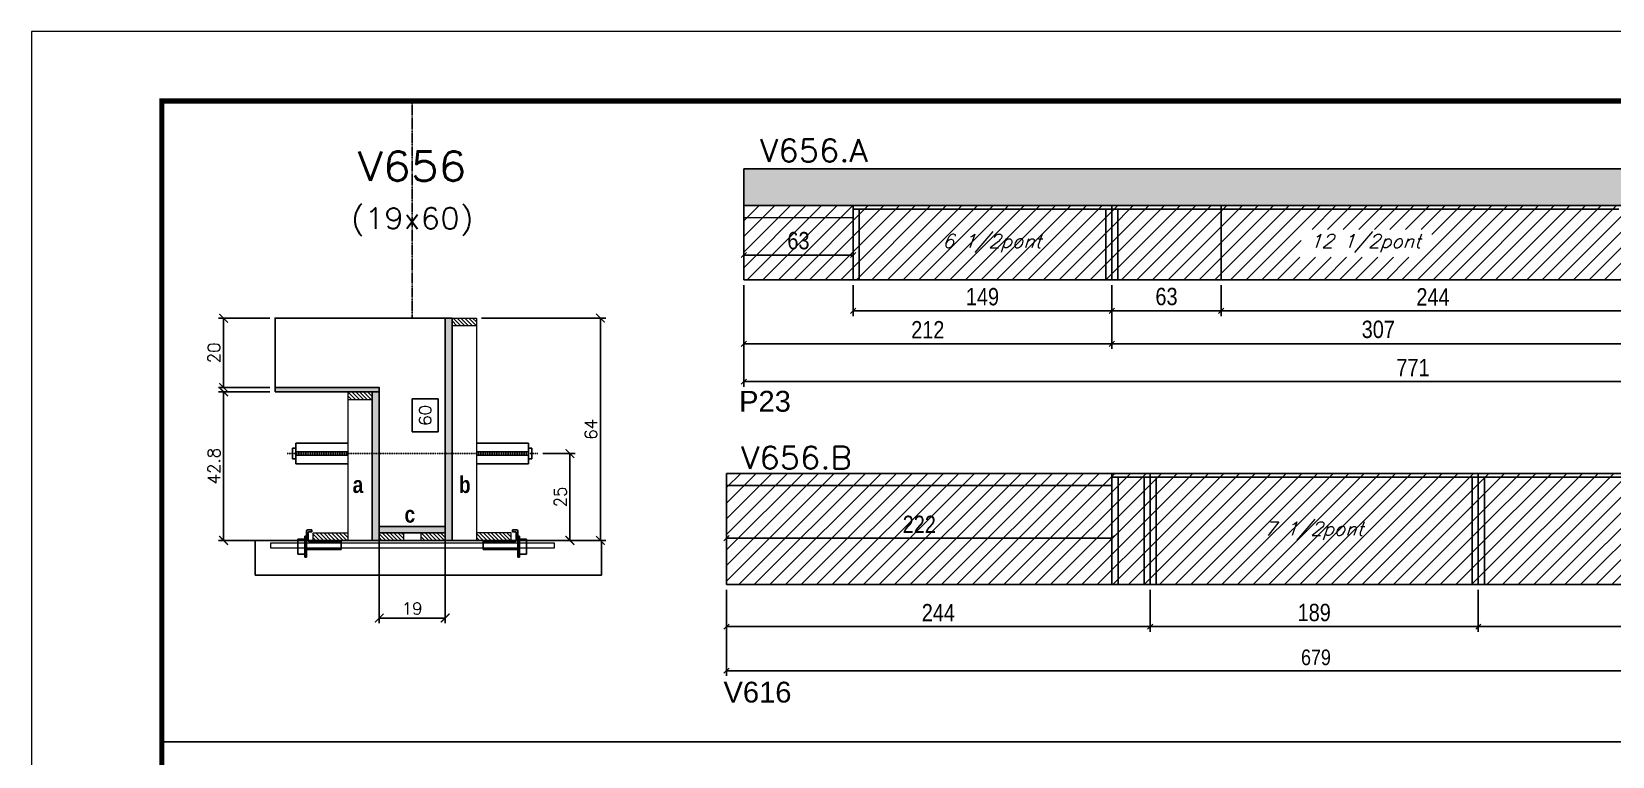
# Model space of a CAD drawing. Extents: x -20960 to -5926, y -2106 to 21915.
# Drawn here: x -10622 to -9711, y 6567 to 6984 of the extents above; entities that cross this region are included whole.
import ezdxf
from ezdxf.enums import TextEntityAlignment as Align

# ---------------------------------------------------------------- set-up
doc = ezdxf.new("R2010")
doc.units = 0
doc.linetypes.add('DASHED', pattern=[0.75, 0.5, -0.25])
doc.linetypes.add('HIDDEN', pattern=[0.375, 0.25, -0.125])
for name, color, linetype in [('5', 5, 'Continuous'), ('barrote', 251, 'Continuous'), ('COTA', 241, 'Continuous'), ('Cota Seção (2x)', 4, 'Continuous'), ('detalhes', 4, 'Continuous'), ('Painéis', 200, 'Continuous'), ('presilha', 1, 'Continuous'), ('Reaproveitamento', 251, 'Continuous'), ('SARR_2.2x7', 40, 'Continuous'), ('SARR_3.5x7', 81, 'Continuous'), ('TENSOR', 3, 'Continuous'), ('texto', 7, 'Continuous'), ('Texto de Titulo', 7, 'Continuous'), ('Texto Qtd Sarr', 242, 'Continuous')]:
    doc.layers.add(name, color=color, linetype=linetype)
for name, color, linetype, lineweight in [('CONCRETO', 251, 'Continuous', 25), ('Folhas', 255, 'Continuous', 9), ('Hachura', 251, 'Continuous', 9), ('Madeira', 126, 'Continuous', 18), ('Sarr 2.2x7', 40, 'Continuous', 9), ('SARRAFO DE PRESSAO', 251, 'DASHED', 9), ('SCO-___-LAJ', 2, 'Continuous', 0), ('Texto Seção', 7, 'Continuous', 15)]:
    doc.layers.add(name, color=color, linetype=linetype, lineweight=lineweight)
doc.styles.add('COTA TECNICA', font='techl___.ttf', dxfattribs={"height": 10})
doc.styles.add('COTA TECNICA-50', font='techl___.ttf', dxfattribs={"height": 9})
doc.styles.add('REGUA-120', font='ROMANS.shx', dxfattribs={"height": 15})
doc.styles.add('Romans', font='romans.shx')
doc.styles.get("Standard").update_dxf_attribs({"font": 'arial.ttf'})
doc.styles.add('TECNICA', font='techb___.ttf', dxfattribs={"height": 10})
doc.dimstyles.new('COTA PAINEL-50', dxfattribs={"dimtxt": 9, "dimasz": 3, "dimexe": 3, "dimexo": 3, "dimgap": 3, "dimtad": 1, "dimdec": 1, "dimzin": 12, "dimdsep": 46, "dimtxsty": 'COTA TECNICA-50', "dimblk1": 'OBLIQUE', "dimblk2": 'OBLIQUE', "dimsah": 1, "dimcen": 0.9, "dimclrd": 4, "dimclre": 4, "dimclrt": 240, "dimadec": 1, "dimazin": 3, "dimtfac": 1, "dimtdec": 1, "dimtmove": 0, "dimatfit": 3, "dimfxl": 1, "dimtolj": 1, "dimtzin": 12, "dimarcsym": 0})
doc.dimstyles.new('Cota Seção (2x)', dxfattribs={"dimtxt": 7, "dimasz": 5, "dimexe": 3, "dimexo": 3, "dimgap": 2, "dimtad": 3, "dimdec": 1, "dimlfac": 0.5, "dimzin": 12, "dimdsep": 46, "dimtxsty": 'Romans', "dimblk": 'ARCHTICK', "dimcen": 0, "dimclrd": 4, "dimclre": 4, "dimclrt": 1, "dimadec": 1, "dimazin": 3, "dimtfac": 1, "dimtdec": 1, "dimtmove": 0, "dimatfit": 3, "dimldrblk": 'OBLIQUE', "dimfxl": 1, "dimtolj": 1, "dimtzin": 12, "dimarcsym": 0})
doc.dimstyles.new('Cota Seção interna', dxfattribs={"dimtxt": 7, "dimasz": 6, "dimexe": 0.18, "dimexo": 2, "dimgap": -4, "dimtad": 3, "dimdec": 1, "dimlfac": 0.5, "dimzin": 12, "dimdsep": 46, "dimtxsty": 'Romans', "dimblk": 'ARCHTICK', "dimcen": 0.09, "dimse1": 1, "dimse2": 1, "dimsd1": 1, "dimsd2": 1, "dimclrd": 180, "dimclre": 5, "dimclrt": 1, "dimadec": 0, "dimazin": 3, "dimtfac": 1, "dimtdec": 1, "dimtofl": 0, "dimtmove": 0, "dimatfit": 3, "dimldrblk": 'ARCHTICK', "dimfxl": 1, "dimtolj": 1, "dimtzin": 0, "dimarcsym": 0})
doc.dimstyles.new('PAINEL', dxfattribs={"dimtxt": 10, "dimasz": 3, "dimexe": 3, "dimexo": 3, "dimgap": 3, "dimtad": 1, "dimdec": 1, "dimzin": 12, "dimdsep": 46, "dimtxsty": 'COTA TECNICA', "dimblk1": 'OBLIQUE', "dimblk2": 'OBLIQUE', "dimsah": 1, "dimcen": 0.9, "dimclrd": 4, "dimclre": 4, "dimclrt": 240, "dimadec": 1, "dimazin": 3, "dimtfac": 1, "dimtdec": 1, "dimtmove": 0, "dimatfit": 3, "dimfxl": 1, "dimtolj": 1, "dimtzin": 12, "dimarcsym": 0})
pattern_1 = [(315, (12534.8435, -1538.7292), (1.12253202, 1.12253202), [])]
pattern_2 = [(45, (6116.408, 8879.582), (-4.490128, 4.490128), [])]

# ---------------------------------------------------------------- blocks, each defined once
blk = doc.blocks.new('9999999999')
at = {"layer": 'Folhas'}
blk.add_lwpolyline([(98138.98, 34190.21), (99623.98, 34190.21), (99623.98, 35240.21), (98138.98, 35240.21)], close=True, dxfattribs=at)
at = {"layer": 'Folhas', "color": 30, "const_width": 3}
blk.add_lwpolyline([(98213.98, 34230.21), (99583.98, 34230.21), (99583.98, 35200.21), (98213.98, 35200.21)], close=True, dxfattribs=at)
blk = doc.blocks.new('_ArchTick')
at = {"color": 0, "linetype": 'ByBlock', "const_width": 0.15}
blk.add_lwpolyline([(-0.5, -0.5), (0.5, 0.5)], dxfattribs=at)
blk = doc.blocks.new('*D1919')
at = {"layer": 'COTA', "color": 4, "lineweight": -2, "transparency": 16777216}
for p, q in [((-10484.78, 6776.51), (-10514.43, 6776.51)), ((-10511.43, 6690.91), (-10511.43, 6776.51)), ((-10462.78, 6690.91), (-10514.43, 6690.91))]:
    blk.add_line(p, q, dxfattribs=at)
at = {"layer": 'Defpoints', "color": 0, "transparency": 16777216}
for p in [(-10511.43, 6776.51), (-10481.78, 6776.51), (-10459.78, 6690.91)]:
    blk.add_point(p, dxfattribs=at)
at = {"layer": 'COTA', "color": 4, "lineweight": -2, "transparency": 16777216, "xscale": 5, "yscale": 5, "zscale": 5}
for p, rotation in [((-10511.43, 6776.51), 90), ((-10511.43, 6690.91), 270)]:
    blk.add_blockref('_ArchTick', p, dxfattribs=dict(at, rotation=rotation))
at = {"layer": 'COTA', "color": 1, "transparency": 16777216, "insert": (-10516.93, 6733.71), "char_height": 7, "attachment_point": 5, "rotation": 90, "style": 'Romans'}
blk.add_mtext('\\A1;42.8', dxfattribs=at)
blk = doc.blocks.new('_Oblique')
at = {"color": 0, "linetype": 'ByBlock', "lineweight": -2}
blk.add_line((-0.5, -0.5), (0.5, 0.5), dxfattribs=at)
blk = doc.blocks.new('*D1920')
at = {"layer": 'COTA', "color": 4, "lineweight": -2, "transparency": 16777216}
for p, q in [((-10484.78, 6818.91), (-10514.43, 6818.91)), ((-10511.43, 6818.91), (-10511.43, 6778.91)), ((-10484.78, 6778.91), (-10514.43, 6778.91))]:
    blk.add_line(p, q, dxfattribs=at)
at = {"layer": 'Defpoints', "color": 0, "transparency": 16777216}
for p in [(-10481.78, 6818.91), (-10511.43, 6778.91), (-10481.78, 6778.91)]:
    blk.add_point(p, dxfattribs=at)
at = {"layer": 'COTA', "color": 4, "lineweight": -2, "transparency": 16777216, "xscale": 5, "yscale": 5, "zscale": 5}
for p, rotation in [((-10511.43, 6818.91), 90), ((-10511.43, 6778.91), 270)]:
    blk.add_blockref('_ArchTick', p, dxfattribs=dict(at, rotation=rotation))
at = {"layer": 'COTA', "color": 1, "transparency": 16777216, "insert": (-10516.93, 6798.91), "char_height": 7, "attachment_point": 5, "rotation": 90, "style": 'Romans'}
blk.add_mtext('\\A1;20', dxfattribs=at)
blk = doc.blocks.new('*D1921')
at = {"layer": 'COTA', "color": 4, "lineweight": -2, "transparency": 16777216}
for p, q in [((-10362.79, 6818.91), (-10291.3, 6818.91)), ((-10294.3, 6690.91), (-10294.3, 6818.91)), ((-10342.78, 6690.91), (-10291.3, 6690.91))]:
    blk.add_line(p, q, dxfattribs=at)
at = {"layer": 'Defpoints', "color": 0, "transparency": 16777216}
for p in [(-10365.79, 6818.91), (-10294.3, 6818.91), (-10345.78, 6690.91)]:
    blk.add_point(p, dxfattribs=at)
at = {"layer": 'COTA', "color": 4, "lineweight": -2, "transparency": 16777216, "xscale": 5, "yscale": 5, "zscale": 5}
for p, rotation in [((-10294.3, 6818.91), 90), ((-10294.3, 6690.91), 270)]:
    blk.add_blockref('_ArchTick', p, dxfattribs=dict(at, rotation=rotation))
at = {"layer": 'COTA', "color": 1, "transparency": 16777216, "insert": (-10299.8, 6754.91), "char_height": 7, "attachment_point": 5, "rotation": 90, "style": 'Romans'}
blk.add_mtext('\\A1;64', dxfattribs=at)
blk = doc.blocks.new('*D1922')
at = {"layer": 'Cota Seção (2x)', "color": 180, "lineweight": -2, "transparency": 16777216}
for p, q in [((-10387.78, 6772.41), (-10402.78, 6772.41)), ((-10402.78, 6772.41), (-10402.78, 6753.41)), ((-10387.78, 6753.41), (-10387.78, 6772.41)), ((-10402.78, 6753.41), (-10387.78, 6753.41))]:
    blk.add_line(p, q, dxfattribs=at)
at = {"layer": 'Defpoints', "color": 0, "transparency": 16777216}
for p in [(-10383.79, 6818.91), (-10383.78, 6818.91), (-10383.78, 6698.91)]:
    blk.add_point(p, dxfattribs=at)
at = {"layer": 'Cota Seção (2x)', "color": 1, "transparency": 16777216, "insert": (-10395.28, 6762.91), "char_height": 7, "attachment_point": 5, "rotation": 90, "style": 'Romans'}
blk.add_mtext('\\A1;60', dxfattribs=at)
blk = doc.blocks.new('titulo1')
at = {"layer": 'Defpoints', "color": 252, "linetype": 'HIDDEN', "ltscale": 2}
blk.add_line((0, 0), (0, 125), dxfattribs=at)
at = {"layer": 'Defpoints', "style": 'Romans', "oblique": 15}
blk.add_attdef('FOLHA', text='', height=10, dxfattribs=at).set_placement((0, 15.58), align=Align.MIDDLE_CENTER)
at = {"layer": 'Texto Qtd Sarr', "color": 3, "style": 'Romans', "oblique": 15}
for tag, height, p in [('TITULO', 17, (0, 71.45)), ('SEÇÃO', 12, (0, 41.55))]:
    blk.add_attdef(tag, text='', height=height, dxfattribs=at).set_placement(p, align=Align.MIDDLE_CENTER)
blk = doc.blocks.new('PRESILHA METÁLICA 1')
at = {"layer": 'presilha'}
for p, q in [((6, 15.5), (7.5, 15.5)), ((6, -2.5), (6, 15.5)), ((7.5, 10.6), (7.5, 19.9)), ((7.5, 15.5), (7.5, -2.5)), ((12, 21), (8.6, 21)), ((9, 11.6), (9, 18.9)), ((12, 19.5), (9.6, 19.5)), ((12, 21), (12, 19.5)), ((0, 13), (6, 13)), ((0, 13), (0, 0)), ((6, 0), (0, 0)), ((6, 13), (6, 0)), ((37.5, 4.1), (7.5, 4.1)), ((37.5, 11), (9.6, 11)), ((37.5, 11), (37.5, 4.1)), ((7.5, -2.5), (6, -2.5))]:
    blk.add_line(p, q, dxfattribs=at)
for centre, radius, start, end in [((8.6, 19.9), 1.14, 90, 180), ((9.6, 18.9), 0.57, 90, 180), ((9.6, 11.6), 0.57, 180, 270)]:
    blk.add_arc(centre, radius, start, end, dxfattribs=at)
blk = doc.blocks.new('*D1923')
at = {"layer": 'COTA', "color": 4, "lineweight": -2, "transparency": 16777216}
for p, q in [((-10421.78, 6692.31), (-10421.78, 6643.19)), ((-10383.78, 6692.31), (-10383.78, 6643.19)), ((-10421.78, 6646.19), (-10383.78, 6646.19))]:
    blk.add_line(p, q, dxfattribs=at)
at = {"layer": 'Defpoints', "color": 0, "transparency": 16777216}
for p in [(-10421.78, 6695.31), (-10383.78, 6695.31), (-10383.78, 6646.19)]:
    blk.add_point(p, dxfattribs=at)
at = {"layer": 'COTA', "color": 4, "lineweight": -2, "transparency": 16777216, "xscale": 5, "yscale": 5, "zscale": 5, "rotation": 180}
blk.add_blockref('_ArchTick', (-10421.78, 6646.19), dxfattribs=at)
at = {"layer": 'COTA', "color": 4, "lineweight": -2, "transparency": 16777216, "xscale": 5, "yscale": 5, "zscale": 5}
blk.add_blockref('_ArchTick', (-10383.78, 6646.19), dxfattribs=at)
at = {"layer": 'COTA', "color": 1, "transparency": 16777216, "insert": (-10402.78, 6651.69), "char_height": 7, "attachment_point": 5, "style": 'Romans'}
blk.add_mtext('\\A1;19', dxfattribs=at)
blk = doc.blocks.new('*D1960')
at = {"layer": 'COTA', "color": 4, "linetype": 'ByBlock', "lineweight": -2, "transparency": 16777216}
for p, q in [((-10211.77, 6837.99), (-10211.77, 6801.18)), ((-9999.77, 6837.99), (-9999.77, 6801.18)), ((-10211.77, 6804.18), (-9999.77, 6804.18))]:
    blk.add_line(p, q, dxfattribs=at)
at = {"layer": 'Defpoints', "color": 0, "linetype": 'ByBlock', "transparency": 16777216}
for p in [(-10211.77, 6840.99), (-9999.77, 6840.99), (-9999.77, 6804.18)]:
    blk.add_point(p, dxfattribs=at)
at = {"layer": 'COTA', "color": 4, "linetype": 'ByBlock', "lineweight": -2, "transparency": 16777216, "xscale": 3, "yscale": 3, "zscale": 3, "rotation": 180}
blk.add_blockref('_Oblique', (-10211.77, 6804.18), dxfattribs=at)
at = {"layer": 'COTA', "color": 4, "linetype": 'ByBlock', "lineweight": -2, "transparency": 16777216, "xscale": 3, "yscale": 3, "zscale": 3}
blk.add_blockref('_Oblique', (-9999.77, 6804.18), dxfattribs=at)
at = {"layer": 'COTA', "color": 240, "linetype": 'ByBlock', "transparency": 16777216, "insert": (-10105.77, 6812.24), "char_height": 10, "attachment_point": 5, "style": 'COTA TECNICA'}
blk.add_mtext('\\A1;212', dxfattribs=at)
blk = doc.blocks.new('*D1924')
at = {"layer": 'COTA', "color": 4, "linetype": 'ByBlock', "lineweight": -2, "transparency": 16777216}
for p, q in [((-9999.77, 6837.99), (-9999.77, 6820.1)), ((-9936.75, 6837.99), (-9936.75, 6820.1)), ((-9999.77, 6823.1), (-9936.75, 6823.1))]:
    blk.add_line(p, q, dxfattribs=at)
at = {"layer": 'Defpoints', "color": 0, "linetype": 'ByBlock', "transparency": 16777216}
for p in [(-9999.77, 6840.99), (-9936.75, 6840.99), (-9936.75, 6823.1)]:
    blk.add_point(p, dxfattribs=at)
at = {"layer": 'COTA', "color": 4, "linetype": 'ByBlock', "lineweight": -2, "transparency": 16777216, "xscale": 3, "yscale": 3, "zscale": 3, "rotation": 180}
blk.add_blockref('_Oblique', (-9999.77, 6823.1), dxfattribs=at)
at = {"layer": 'COTA', "color": 4, "linetype": 'ByBlock', "lineweight": -2, "transparency": 16777216, "xscale": 3, "yscale": 3, "zscale": 3}
blk.add_blockref('_Oblique', (-9936.75, 6823.1), dxfattribs=at)
at = {"layer": 'COTA', "color": 240, "linetype": 'ByBlock', "transparency": 16777216, "insert": (-9968.26, 6831.32), "char_height": 10, "attachment_point": 5, "style": 'COTA TECNICA'}
blk.add_mtext('\\A1;63', dxfattribs=at)
blk = doc.blocks.new('*D1925')
at = {"layer": 'COTA', "color": 4, "linetype": 'ByBlock', "lineweight": -2, "transparency": 16777216}
for p, q in [((-9936.75, 6837.99), (-9936.75, 6820.1)), ((-9692.75, 6837.99), (-9692.75, 6820.1)), ((-9936.75, 6823.1), (-9692.75, 6823.1))]:
    blk.add_line(p, q, dxfattribs=at)
at = {"layer": 'Defpoints', "color": 0, "linetype": 'ByBlock', "transparency": 16777216}
for p in [(-9936.75, 6840.99), (-9692.75, 6840.99), (-9692.75, 6823.1)]:
    blk.add_point(p, dxfattribs=at)
at = {"layer": 'COTA', "color": 4, "linetype": 'ByBlock', "lineweight": -2, "transparency": 16777216, "xscale": 3, "yscale": 3, "zscale": 3, "rotation": 180}
blk.add_blockref('_Oblique', (-9936.75, 6823.1), dxfattribs=at)
at = {"layer": 'COTA', "color": 4, "linetype": 'ByBlock', "lineweight": -2, "transparency": 16777216, "xscale": 3, "yscale": 3, "zscale": 3}
blk.add_blockref('_Oblique', (-9692.75, 6823.1), dxfattribs=at)
at = {"layer": 'COTA', "color": 240, "linetype": 'ByBlock', "transparency": 16777216, "insert": (-9814.75, 6831.18), "char_height": 10, "attachment_point": 5, "style": 'COTA TECNICA'}
blk.add_mtext('\\A1;244', dxfattribs=at)
blk = doc.blocks.new('*D1926')
at = {"layer": 'COTA', "color": 4, "linetype": 'ByBlock', "lineweight": -2, "transparency": 16777216}
for p, q in [((-10221.67, 6662.45), (-10221.67, 6638.25)), ((-9977.67, 6662.45), (-9977.67, 6638.25)), ((-10221.67, 6641.25), (-9977.67, 6641.25))]:
    blk.add_line(p, q, dxfattribs=at)
at = {"layer": 'Defpoints', "color": 0, "linetype": 'ByBlock', "transparency": 16777216}
for p in [(-10221.67, 6665.45), (-9977.67, 6665.45), (-9977.67, 6641.25)]:
    blk.add_point(p, dxfattribs=at)
at = {"layer": 'COTA', "color": 4, "linetype": 'ByBlock', "lineweight": -2, "transparency": 16777216, "xscale": 3, "yscale": 3, "zscale": 3, "rotation": 180}
blk.add_blockref('_Oblique', (-10221.67, 6641.25), dxfattribs=at)
at = {"layer": 'COTA', "color": 4, "linetype": 'ByBlock', "lineweight": -2, "transparency": 16777216, "xscale": 3, "yscale": 3, "zscale": 3}
blk.add_blockref('_Oblique', (-9977.67, 6641.25), dxfattribs=at)
at = {"layer": 'COTA', "color": 240, "linetype": 'ByBlock', "transparency": 16777216, "insert": (-10099.67, 6649.32), "char_height": 10, "attachment_point": 5, "style": 'COTA TECNICA'}
blk.add_mtext('\\A1;244', dxfattribs=at)
blk = doc.blocks.new('*D1927')
at = {"layer": 'COTA', "color": 4, "linetype": 'ByBlock', "lineweight": -2, "transparency": 16777216}
for p, q in [((-9977.67, 6662.45), (-9977.67, 6638.25)), ((-9788.66, 6662.45), (-9788.66, 6638.25)), ((-9977.67, 6641.25), (-9788.66, 6641.25))]:
    blk.add_line(p, q, dxfattribs=at)
at = {"layer": 'Defpoints', "color": 0, "linetype": 'ByBlock', "transparency": 16777216}
for p in [(-9977.67, 6665.45), (-9788.66, 6665.45), (-9788.66, 6641.25)]:
    blk.add_point(p, dxfattribs=at)
at = {"layer": 'COTA', "color": 4, "linetype": 'ByBlock', "lineweight": -2, "transparency": 16777216, "xscale": 3, "yscale": 3, "zscale": 3, "rotation": 180}
blk.add_blockref('_Oblique', (-9977.67, 6641.25), dxfattribs=at)
at = {"layer": 'COTA', "color": 4, "linetype": 'ByBlock', "lineweight": -2, "transparency": 16777216, "xscale": 3, "yscale": 3, "zscale": 3}
blk.add_blockref('_Oblique', (-9788.66, 6641.25), dxfattribs=at)
at = {"layer": 'COTA', "color": 240, "linetype": 'ByBlock', "transparency": 16777216, "insert": (-9883.16, 6649.35), "char_height": 10, "attachment_point": 5, "style": 'COTA TECNICA'}
blk.add_mtext('\\A1;189', dxfattribs=at)
blk = doc.blocks.new('*D1962')
at = {"layer": 'COTA', "color": 4, "linetype": 'ByBlock', "lineweight": -2, "transparency": 16777216}
for p, q in [((-9788.66, 6662.45), (-9788.66, 6638.25)), ((-9542.66, 6662.45), (-9542.66, 6638.25)), ((-9788.66, 6641.25), (-9542.66, 6641.25))]:
    blk.add_line(p, q, dxfattribs=at)
at = {"layer": 'Defpoints', "color": 0, "linetype": 'ByBlock', "transparency": 16777216}
for p in [(-9788.66, 6665.45), (-9542.66, 6665.45), (-9542.66, 6641.25)]:
    blk.add_point(p, dxfattribs=at)
at = {"layer": 'COTA', "color": 4, "linetype": 'ByBlock', "lineweight": -2, "transparency": 16777216, "xscale": 3, "yscale": 3, "zscale": 3, "rotation": 180}
blk.add_blockref('_Oblique', (-9788.66, 6641.25), dxfattribs=at)
at = {"layer": 'COTA', "color": 4, "linetype": 'ByBlock', "lineweight": -2, "transparency": 16777216, "xscale": 3, "yscale": 3, "zscale": 3}
blk.add_blockref('_Oblique', (-9542.66, 6641.25), dxfattribs=at)
at = {"layer": 'COTA', "color": 240, "linetype": 'ByBlock', "transparency": 16777216, "insert": (-9665.66, 6649.35), "char_height": 10, "attachment_point": 5, "style": 'COTA TECNICA'}
blk.add_mtext('\\A1;246', dxfattribs=at)
blk = doc.blocks.new('*D1963')
at = {"layer": 'COTA', "color": 4, "linetype": 'ByBlock', "lineweight": -2, "transparency": 16777216}
for p, q in [((-10211.77, 6859.39), (-10211.77, 6852.26)), ((-10148.77, 6859.39), (-10148.77, 6852.26)), ((-10211.77, 6855.26), (-10148.77, 6855.26))]:
    blk.add_line(p, q, dxfattribs=at)
at = {"layer": 'Defpoints', "color": 0, "linetype": 'ByBlock', "transparency": 16777216}
for p in [(-10211.77, 6862.39), (-10148.77, 6862.39), (-10148.77, 6855.26)]:
    blk.add_point(p, dxfattribs=at)
at = {"layer": 'COTA', "color": 4, "linetype": 'ByBlock', "lineweight": -2, "transparency": 16777216, "xscale": 3, "yscale": 3, "zscale": 3, "rotation": 180}
blk.add_blockref('_Oblique', (-10211.77, 6855.26), dxfattribs=at)
at = {"layer": 'COTA', "color": 4, "linetype": 'ByBlock', "lineweight": -2, "transparency": 16777216, "xscale": 3, "yscale": 3, "zscale": 3}
blk.add_blockref('_Oblique', (-10148.77, 6855.26), dxfattribs=at)
at = {"layer": 'COTA', "color": 240, "linetype": 'ByBlock', "transparency": 16777216, "insert": (-10180.27, 6863.48), "char_height": 10, "attachment_point": 5, "style": 'COTA TECNICA'}
blk.add_mtext('\\A1;63', dxfattribs=at)
blk = doc.blocks.new('*D1965')
at = {"layer": 'COTA', "color": 4, "linetype": 'ByBlock', "lineweight": -2, "transparency": 16777216}
for p, q in [((-10221.67, 6694.45), (-10221.67, 6689.16)), ((-9999.67, 6694.46), (-9999.67, 6689.16)), ((-10221.67, 6692.16), (-9999.67, 6692.16))]:
    blk.add_line(p, q, dxfattribs=at)
at = {"layer": 'Defpoints', "color": 0, "linetype": 'ByBlock', "transparency": 16777216}
for p in [(-10221.67, 6697.45), (-9999.67, 6697.46), (-9999.67, 6692.16)]:
    blk.add_point(p, dxfattribs=at)
at = {"layer": 'COTA', "color": 4, "linetype": 'ByBlock', "lineweight": -2, "transparency": 16777216, "xscale": 3, "yscale": 3, "zscale": 3, "rotation": 180}
blk.add_blockref('_Oblique', (-10221.67, 6692.16), dxfattribs=at)
at = {"layer": 'COTA', "color": 4, "linetype": 'ByBlock', "lineweight": -2, "transparency": 16777216, "xscale": 3, "yscale": 3, "zscale": 3}
blk.add_blockref('_Oblique', (-9999.67, 6692.16), dxfattribs=at)
at = {"layer": 'COTA', "color": 240, "linetype": 'ByBlock', "transparency": 16777216, "insert": (-10110.67, 6700.16), "char_height": 10, "attachment_point": 5, "style": 'COTA TECNICA'}
blk.add_mtext('\\A1;222', dxfattribs=at)
blk = doc.blocks.new('*D1928')
at = {"layer": 'COTA', "color": 4, "linetype": 'ByBlock', "lineweight": -2, "transparency": 16777216}
for p, q in [((-10211.77, 6837.99), (-10211.77, 6779.36)), ((-9440.75, 6837.99), (-9440.75, 6779.36)), ((-10211.77, 6782.36), (-9440.75, 6782.36))]:
    blk.add_line(p, q, dxfattribs=at)
at = {"layer": 'Defpoints', "color": 0, "linetype": 'ByBlock', "transparency": 16777216}
for p in [(-10211.77, 6840.99), (-9440.75, 6840.99), (-9440.75, 6782.36)]:
    blk.add_point(p, dxfattribs=at)
at = {"layer": 'COTA', "color": 4, "linetype": 'ByBlock', "lineweight": -2, "transparency": 16777216, "xscale": 3, "yscale": 3, "zscale": 3, "rotation": 180}
blk.add_blockref('_Oblique', (-10211.77, 6782.36), dxfattribs=at)
at = {"layer": 'COTA', "color": 4, "linetype": 'ByBlock', "lineweight": -2, "transparency": 16777216, "xscale": 3, "yscale": 3, "zscale": 3}
blk.add_blockref('_Oblique', (-9440.75, 6782.36), dxfattribs=at)
at = {"layer": 'COTA', "color": 240, "linetype": 'ByBlock', "transparency": 16777216, "insert": (-9826.26, 6790.43), "char_height": 10, "attachment_point": 5, "style": 'COTA TECNICA'}
blk.add_mtext('\\A1;771', dxfattribs=at)
blk = doc.blocks.new('*D1929')
at = {"layer": 'COTA', "color": 4, "lineweight": -2, "transparency": 16777216}
for p, q in [((-10327.48, 6740.97), (-10308.92, 6740.97)), ((-10311.92, 6740.97), (-10311.92, 6690.91)), ((-10327.47, 6690.91), (-10308.92, 6690.91))]:
    blk.add_line(p, q, dxfattribs=at)
at = {"layer": 'Defpoints', "color": 0, "transparency": 16777216}
for p in [(-10330.48, 6740.97), (-10330.47, 6690.91), (-10311.92, 6690.91)]:
    blk.add_point(p, dxfattribs=at)
at = {"layer": 'COTA', "color": 4, "lineweight": -2, "transparency": 16777216, "xscale": 5, "yscale": 5, "zscale": 5}
for p, rotation in [((-10311.92, 6740.97), 90), ((-10311.92, 6690.91), 270)]:
    blk.add_blockref('_ArchTick', p, dxfattribs=dict(at, rotation=rotation))
at = {"layer": 'COTA', "color": 1, "transparency": 16777216, "insert": (-10317.42, 6715.94), "char_height": 7, "attachment_point": 5, "rotation": 90, "style": 'Romans'}
blk.add_mtext('\\A1;25', dxfattribs=at)
blk = doc.blocks.new('*D1966')
at = {"layer": 'COTA', "color": 4, "linetype": 'ByBlock', "lineweight": -2, "transparency": 16777216}
for p, q in [((-10221.67, 6662.45), (-10221.67, 6612.91)), ((-9542.66, 6662.45), (-9542.66, 6612.91)), ((-10221.67, 6615.91), (-9542.66, 6615.91))]:
    blk.add_line(p, q, dxfattribs=at)
at = {"layer": 'Defpoints', "color": 0, "linetype": 'ByBlock', "transparency": 16777216}
for p in [(-10221.67, 6665.45), (-9542.66, 6665.45), (-9542.66, 6615.91)]:
    blk.add_point(p, dxfattribs=at)
at = {"layer": 'COTA', "color": 4, "linetype": 'ByBlock', "lineweight": -2, "transparency": 16777216, "xscale": 3, "yscale": 3, "zscale": 3, "rotation": 180}
blk.add_blockref('_Oblique', (-10221.67, 6615.91), dxfattribs=at)
at = {"layer": 'COTA', "color": 4, "linetype": 'ByBlock', "lineweight": -2, "transparency": 16777216, "xscale": 3, "yscale": 3, "zscale": 3}
blk.add_blockref('_Oblique', (-9542.66, 6615.91), dxfattribs=at)
at = {"layer": 'COTA', "color": 240, "linetype": 'ByBlock', "transparency": 16777216, "insert": (-9882.16, 6623.53), "char_height": 9, "attachment_point": 5, "style": 'COTA TECNICA-50'}
blk.add_mtext('\\A1;679', dxfattribs=at)
blk = doc.blocks.new('*D1967')
at = {"layer": 'COTA', "color": 4, "lineweight": -2, "ltscale": 25, "transparency": 16777216}
for p, q in [((-10148.77, 6837.99), (-10148.77, 6820.1)), ((-9999.77, 6837.99), (-9999.77, 6820.1)), ((-10148.77, 6823.1), (-9999.77, 6823.1))]:
    blk.add_line(p, q, dxfattribs=at)
at = {"layer": 'Defpoints', "color": 0, "ltscale": 25, "transparency": 16777216}
for p in [(-10148.77, 6840.99), (-9999.77, 6840.99), (-9999.77, 6823.1)]:
    blk.add_point(p, dxfattribs=at)
at = {"layer": 'COTA', "color": 4, "lineweight": -2, "ltscale": 25, "transparency": 16777216, "xscale": 3, "yscale": 3, "zscale": 3, "rotation": 180}
blk.add_blockref('_Oblique', (-10148.77, 6823.1), dxfattribs=at)
at = {"layer": 'COTA', "color": 4, "lineweight": -2, "ltscale": 25, "transparency": 16777216, "xscale": 3, "yscale": 3, "zscale": 3}
blk.add_blockref('_Oblique', (-9999.77, 6823.1), dxfattribs=at)
at = {"layer": 'COTA', "color": 240, "ltscale": 25, "transparency": 16777216, "insert": (-10074.27, 6831.21), "char_height": 10, "attachment_point": 5, "style": 'COTA TECNICA'}
blk.add_mtext('\\A1;149', dxfattribs=at)
blk = doc.blocks.new('*D1971')
at = {"layer": 'COTA', "color": 4, "lineweight": -2, "ltscale": 25, "transparency": 16777216}
for p, q in [((-9999.77, 6837.99), (-9999.77, 6801.18)), ((-9692.75, 6837.99), (-9692.75, 6801.18)), ((-9692.75, 6804.18), (-9999.77, 6804.18))]:
    blk.add_line(p, q, dxfattribs=at)
at = {"layer": 'Defpoints', "color": 0, "ltscale": 25, "transparency": 16777216}
for p in [(-9999.77, 6840.99), (-9692.75, 6840.99), (-9999.77, 6804.18)]:
    blk.add_point(p, dxfattribs=at)
at = {"layer": 'COTA', "color": 4, "lineweight": -2, "ltscale": 25, "transparency": 16777216, "xscale": 3, "yscale": 3, "zscale": 3, "rotation": 180}
blk.add_blockref('_Oblique', (-9999.77, 6804.18), dxfattribs=at)
at = {"layer": 'COTA', "color": 4, "lineweight": -2, "ltscale": 25, "transparency": 16777216, "xscale": 3, "yscale": 3, "zscale": 3}
blk.add_blockref('_Oblique', (-9692.75, 6804.18), dxfattribs=at)
at = {"layer": 'COTA', "color": 240, "ltscale": 25, "transparency": 16777216, "insert": (-9846.26, 6812.4), "char_height": 10, "attachment_point": 5, "style": 'COTA TECNICA'}
blk.add_mtext('\\A1;307', dxfattribs=at)

msp = doc.modelspace()

# ---------------------------------------------------------------- hatches: boundary and pattern name
at = {"layer": 'COTA', "linetype": 'ByBlock'}
h = msp.add_hatch(dxfattribs=at)
h.set_pattern_fill('AR-CONC', color=256, scale=0.03)
h.set_pattern_definition([(50, (-201688.4614, -26030.296), (5.46554007, -0.47817257), [0.5715, -6.2865]), (355, (-201688.4614, -26030.296), (-1.05730264, 5.73170536), [0.4572, -5.02921753]), (100.4514447, (-201688.006, -26030.336), (4.40823741, 5.25353256), [0.48570026, -5.34270734]), (46.1842, (-201688.4614, -26028.772), (8.13237123, -1.26126984), [0.85725, -9.42975]), (96.6355576, (-201687.784, -26028.877), (7.12212402, 7.42278374), [0.7285507, -8.01406824]), (351.184151, (-201688.4614, -26028.772), (7.12212402, 7.42278374), [0.685799, -7.54379196]), (21, (-201687.6994, -26029.153), (4.54843174, -3.06795595), [0.5715, -6.2865]), (326, (-201687.6994, -26029.153), (1.85406085, 5.52563898), [0.4572, -5.0292]), (71.451445, (-201687.3204, -26029.409), (6.40249258, 2.45768307), [0.48570026, -5.34269813]), (37.5, (-201688.4614, -26030.2961), (0.092658098, 2.536651166), [0, -4.96824, 0, -5.1054, 0, -5.04825]), (7.5, (-201688.4614, -26030.296), (2.004589875, 3.005417245), [0, -2.91084, 0, -4.85394, 0, -1.92405]), (327.5, (-201690.1607, -26030.2961), (4.067717855, -0.17186232), [0, -1.905, 0, -5.9436, 0, -7.8867]), (317.5, (-201690.9227, -26030.296), (4.44387544, 0.76279473), [0, -2.4765, 0, -3.94716, 0, -5.6007])])
h.paths.add_polyline_path([(-9440.75, 6904.99), (-10211.77, 6904.99), (-10211.77, 6883.79), (-9440.75, 6883.79)])
at = {"layer": 'Hachura'}
h = msp.add_hatch(color=256, dxfattribs=at)
h.dxf.hatch_style = 1
h.paths.add_polyline_path([(-10379.79, 6818.91), (-10383.79, 6818.91), (-10383.78, 6690.91), (-10379.78, 6690.91)])
h = msp.add_hatch(dxfattribs=at)
h.set_pattern_fill('ANSI31', color=256, scale=0.5, angle=270, style=0)
h.set_pattern_definition([(315, (12534.8532, -1488.7292), (1.12253202, 1.12253202), [])])
h.paths.add_polyline_path([(-10379.79, 6814.51), (-10379.79, 6818.91), (-10365.79, 6818.91), (-10365.79, 6814.51)])
h = msp.add_hatch(color=256, dxfattribs=at)
h.dxf.hatch_style = 1
h.paths.add_polyline_path([(-10481.78, 6776.51), (-10481.78, 6778.91), (-10421.78, 6778.91), (-10421.78, 6776.51)])
h = msp.add_hatch(dxfattribs=at)
h.set_pattern_fill('ANSI31', color=256, scale=0.5, angle=270, style=0)
h.set_pattern_definition([(315, (12534.8435, -1531.1292), (1.12253202, 1.12253202), [])])
h.paths.add_polyline_path([(-10425.78, 6772.11), (-10425.78, 6776.51), (-10439.78, 6776.51), (-10439.78, 6772.11)])
h = msp.add_hatch(color=256, dxfattribs=at)
h.dxf.hatch_style = 1
h.paths.add_polyline_path([(-10425.78, 6776.51), (-10421.78, 6776.51), (-10421.78, 6690.91), (-10425.78, 6690.91)])
h = msp.add_hatch(dxfattribs=at)
h.set_pattern_fill('ANSI31', color=256, scale=0.5, angle=270, style=0)
h.set_pattern_definition(pattern_1)
h.paths.add_polyline_path([(-10459.78, 6690.91), (-10459.78, 6695.31), (-10439.78, 6695.31), (-10439.78, 6690.91)])
h = msp.add_hatch(color=256, dxfattribs=at)
h.dxf.hatch_style = 1
h.paths.add_polyline_path([(-10421.78, 6695.31), (-10421.78, 6698.91), (-10383.78, 6698.91), (-10383.78, 6695.31)])
h = msp.add_hatch(dxfattribs=at)
h.set_pattern_fill('ANSI31', color=256, scale=0.5, angle=270, style=0)
h.set_pattern_definition(pattern_1)
h.paths.add_polyline_path([(-10421.78, 6690.91), (-10421.78, 6695.31), (-10407.78, 6695.31), (-10407.78, 6690.91)])
h = msp.add_hatch(dxfattribs=at)
h.set_pattern_fill('ANSI31', color=256, scale=0.5, angle=270, style=0)
h.set_pattern_definition(pattern_1)
h.paths.add_polyline_path([(-10383.78, 6690.91), (-10383.78, 6695.31), (-10397.78, 6695.31), (-10397.78, 6690.91)])
h = msp.add_hatch(dxfattribs=at)
h.set_pattern_fill('ANSI31', color=256, scale=0.5, angle=270, style=0)
h.set_pattern_definition(pattern_1)
h.paths.add_polyline_path([(-10345.78, 6690.91), (-10345.78, 6695.31), (-10365.78, 6695.31), (-10365.78, 6690.91)])
at = {"layer": 'Reaproveitamento', "linetype": 'ByBlock'}
h = msp.add_hatch(dxfattribs=at)
h.set_pattern_fill('ANSI31', color=256, scale=2)
h.set_pattern_definition(pattern_2)
h.paths.add_polyline_path([(-10211.77, 6883.79), (-10211.77, 6840.99), (-9999.77, 6840.99), (-9999.77, 6883.79)])
h.paths.add_polyline_path([(-10105.24, 6854), (-10038, 6854), (-10032.5, 6869.98), (-10099.74, 6869.98)], flags=24)
h = msp.add_hatch(dxfattribs=at)
h.set_pattern_fill('ANSI31', color=256, scale=2)
h.set_pattern_definition(pattern_2)
h.paths.add_polyline_path([(-9936.75, 6840.99), (-9936.75, 6883.79), (-9999.77, 6883.79), (-9999.77, 6840.99)])
h = msp.add_hatch(dxfattribs=at)
h.set_pattern_fill('ANSI31', color=256, scale=2)
h.set_pattern_definition(pattern_2)
h.paths.add_polyline_path([(-9440.75, 6840.99), (-9440.75, 6883.79), (-9936.75, 6883.79), (-9936.75, 6840.99)])
h.paths.add_polyline_path([(-9894.06, 6854), (-9819.97, 6854), (-9814.47, 6869.98), (-9888.56, 6869.98)], flags=16)
h = msp.add_hatch(dxfattribs=at)
h.set_pattern_fill('ANSI31', color=256, scale=2)
h.set_pattern_definition(pattern_2)
h.paths.add_polyline_path([(-10221.67, 6729.46), (-10221.67, 6665.45), (-9977.67, 6665.45), (-9977.67, 6729.46)])
h = msp.add_hatch(dxfattribs=at)
h.set_pattern_fill('ANSI31', color=256, scale=2)
h.set_pattern_definition(pattern_2)
h.paths.add_polyline_path([(-9977.67, 6729.46), (-9977.67, 6665.45), (-9788.66, 6665.45), (-9788.66, 6729.46)])
h.paths.add_polyline_path([(-9920.3, 6688.37), (-9852.68, 6688.37), (-9847.18, 6704.34), (-9914.8, 6704.34)], flags=24)
h = msp.add_hatch(dxfattribs=at)
h.set_pattern_fill('ANSI31', color=256, scale=2)
h.set_pattern_definition(pattern_2)
h.paths.add_polyline_path([(-9788.66, 6729.46), (-9788.66, 6665.45), (-9544.66, 6665.45), (-9544.66, 6729.45)])
h.paths.add_polyline_path([(-9715.15, 6688.97), (-9647.53, 6688.97), (-9642.03, 6704.95), (-9709.65, 6704.95)], flags=24)

# ---------------------------------------------------------------- linework, layer by layer
at = {"ltscale": 3}
for p, q in [((-10471.78, 6743.97), (-10471.78, 6737.97)), ((-10469.78, 6743.97), (-10471.78, 6743.97)), ((-10469.78, 6746.97), (-10469.78, 6734.97)), ((-10469.78, 6746.97), (-10439.78, 6746.97)), ((-10439.78, 6741.97), (-10469.78, 6741.97)), ((-10439.78, 6739.97), (-10469.78, 6739.97)), ((-10335.78, 6746.97), (-10365.78, 6746.97)), ((-10365.78, 6741.97), (-10335.78, 6741.97)), ((-10365.78, 6739.97), (-10335.78, 6739.97)), ((-10335.78, 6746.97), (-10335.78, 6734.97)), ((-10333.78, 6743.97), (-10335.78, 6743.97)), ((-10333.78, 6743.97), (-10333.78, 6737.97)), ((-10469.78, 6737.97), (-10471.78, 6737.97)), ((-10469.78, 6734.97), (-10439.78, 6734.97)), ((-10335.78, 6734.97), (-10365.78, 6734.97)), ((-10335.78, 6737.97), (-10333.78, 6737.97))]:
    msp.add_line(p, q, dxfattribs=at)
at = {"layer": 'barrote'}
msp.add_lwpolyline([(-10493.23, 6670.91), (-10293.65, 6670.91), (-10293.65, 6690.91), (-10493.23, 6690.91)], close=True, dxfattribs=at)
at = {"layer": 'CONCRETO'}
msp.add_lwpolyline([(-10481.78, 6778.91), (-10481.78, 6818.91), (-10421.78, 6818.91), (-10421.78, 6818.91), (-10383.78, 6818.91), (-10383.78, 6818.91), (-10383.78, 6818.91), (-10383.78, 6698.91), (-10421.78, 6698.91), (-10421.78, 6778.91)], close=True, dxfattribs=at)
at = {"layer": 'COTA', "linetype": 'ByBlock'}
for p, q in [((-10211.77, 6904.99), (-10162.79, 6904.99)), ((-10211.77, 6883.79), (-10211.77, 6904.99)), ((-10162.79, 6904.99), (-9440.75, 6904.99)), ((-9177, 6574.9), (-10547, 6574.9))]:
    msp.add_line(p, q, dxfattribs=at)
at = {"layer": 'Madeira'}
for points in [[(-10379.79, 6814.51), (-10379.79, 6818.91), (-10365.79, 6818.91), (-10365.79, 6814.51)], [(-10379.79, 6818.91), (-10365.79, 6818.91), (-10365.78, 6690.91), (-10379.78, 6690.91)], [(-10425.78, 6772.11), (-10425.78, 6776.51), (-10439.78, 6776.51), (-10439.78, 6772.11)], [(-10425.78, 6776.51), (-10439.78, 6776.51), (-10439.78, 6690.91), (-10425.78, 6690.91)], [(-10459.78, 6690.91), (-10459.78, 6695.31), (-10439.78, 6695.31), (-10439.78, 6690.91)], [(-10421.78, 6690.91), (-10421.78, 6695.31), (-10407.78, 6695.31), (-10407.78, 6690.91)], [(-10383.78, 6690.91), (-10383.78, 6695.31), (-10397.78, 6695.31), (-10397.78, 6690.91)], [(-10345.78, 6690.91), (-10345.78, 6695.31), (-10365.78, 6695.31), (-10365.78, 6690.91)]]:
    msp.add_lwpolyline(points, close=True, dxfattribs=at)
at = {"layer": 'Painéis', "linetype": 'ByBlock'}
for p, q in [((-10211.77, 6840.99), (-10211.77, 6883.79)), ((-10211.77, 6883.79), (-9440.75, 6883.79)), ((-9999.77, 6840.99), (-9999.77, 6883.79)), ((-9936.75, 6840.99), (-9936.75, 6883.79)), ((-10211.77, 6840.99), (-9440.75, 6840.99)), ((-10221.67, 6729.46), (-9542.66, 6729.45)), ((-10221.67, 6665.45), (-10221.67, 6729.45)), ((-9977.67, 6665.46), (-9977.67, 6729.46)), ((-9788.66, 6665.45), (-9788.66, 6729.45)), ((-10221.67, 6665.45), (-9542.66, 6665.45))]:
    msp.add_line(p, q, dxfattribs=at)
at = {"layer": 'Painéis'}
for points in [[(-10379.79, 6818.91), (-10383.79, 6818.91), (-10383.78, 6690.91), (-10379.78, 6690.91)], [(-10481.78, 6776.51), (-10481.78, 6778.91), (-10421.78, 6778.91), (-10421.78, 6776.51)], [(-10425.78, 6776.51), (-10421.78, 6776.51), (-10421.78, 6690.91), (-10425.78, 6690.91)], [(-10421.78, 6695.31), (-10421.78, 6698.91), (-10383.78, 6698.91), (-10383.78, 6695.31)]]:
    msp.add_lwpolyline(points, close=True, dxfattribs=at)
at = {"layer": 'Sarr 2.2x7'}
msp.add_line((-10211.77, 6876.79), (-10148.77, 6876.79), dxfattribs=at)
at = {"layer": 'SARR_2.2x7', "linetype": 'Continuous', "ltscale": 50}
for p, q in [((-10148.77, 6881.59), (-9999.77, 6881.59)), ((-9999.77, 6881.59), (-9707.75, 6881.59)), ((-9999.67, 6727.25), (-9999.67, 6729.45)), ((-10221.67, 6722.46), (-9999.67, 6722.46)), ((-9999.67, 6727.25), (-9977.67, 6727.25)), ((-9977.67, 6727.25), (-9788.66, 6727.25)), ((-9788.66, 6727.25), (-9559.66, 6727.25))]:
    msp.add_line(p, q, dxfattribs=at)
at = {"layer": 'SARR_3.5x7'}
for p, q in [((-10148.77, 6840.99), (-10148.77, 6883.79)), ((-10145.27, 6840.99), (-10145.27, 6881.59)), ((-10003.27, 6840.99), (-10003.27, 6881.59)), ((-9996.27, 6840.99), (-9996.27, 6881.59)), ((-9999.67, 6665.45), (-9999.67, 6727.25)), ((-9996.17, 6665.45), (-9996.17, 6727.25)), ((-9981.17, 6665.46), (-9981.17, 6727.25)), ((-9974.17, 6665.46), (-9974.17, 6727.25)), ((-9792.16, 6665.45), (-9792.16, 6727.25)), ((-9785.16, 6665.45), (-9785.16, 6727.25))]:
    msp.add_line(p, q, dxfattribs=at)
at = {"layer": 'SCO-___-LAJ', "color": 1}
msp.add_lwpolyline([(-10484.23, 6689.58), (-10320.97, 6689.58), (-10320.97, 6686.38), (-10484.23, 6686.38)], close=True, dxfattribs=at)
at = {"layer": 'TENSOR', "linetype": 'HIDDEN', "ltscale": 0.5}
msp.add_line((-10474.78, 6740.97), (-10330.48, 6740.97), dxfattribs=at)

# ---------------------------------------------------------------- block references
at = {"layer": 'presilha', "yscale": 0.6666666666666666, "zscale": 0.6666666666666666}
for p, xscale in [((-10468.64, 6682.95), 0.6666666666666666), ((-10336.91, 6682.95), -0.6666666666666666)]:
    msp.add_blockref('PRESILHA METÁLICA 1', p, dxfattribs=dict(at, xscale=xscale))
at = {"layer": 'SARRAFO DE PRESSAO', "color": 6, "linetype": 'ByBlock'}
msp.add_blockref('9999999999', (-108760.98, -28256.29), dxfattribs=at)
at = {"layer": 'Texto Seção'}
ref = msp.add_blockref('titulo1', (-10402.78, 6818.91), dxfattribs=at)
ref.add_attrib('TITULO', 'V656', dxfattribs={"layer": 'Texto de Titulo', "color": 7, "height": 17, "style": 'Romans', "width": 1.1}).set_placement((-10402.78, 6906.41), align=Align.MIDDLE_CENTER)
ref.add_attrib('SEÇÃO', '(19x60)', dxfattribs={"layer": 'Texto de Titulo', "color": 7, "height": 12, "style": 'Romans', "width": 1.1}).set_placement((-10402.78, 6876.41), align=Align.MIDDLE_CENTER)

# ---------------------------------------------------------------- texts
at = {"layer": '5', "linetype": 'Continuous'}
for s, p in [('P23', (-10214.46, 6765.05)), ('V616', (-10223.44, 6597.56))]:
    msp.add_text(s, height=12, rotation=0.00004, dxfattribs=at).set_placement(p)
at = {"layer": 'detalhes', "style": 'TECNICA'}
for s, p in [('a', (-10437.08, 6718.25)), ('b', (-10375.85, 6718.24)), ('c', (-10407.18, 6701.15))]:
    msp.add_text(s, height=9.6, dxfattribs=at).set_placement(p)
at = {"layer": 'texto', "color": 2, "char_height": 8, "attachment_point": 5, "style": 'Romans'}
for s, insert in [('{\\Q19;\\C256;6 1/2pont}', (-10068.94, 6861.99)), ('{\\Q19;\\C256;12 1/2pont}', (-9853.76, 6861.99)), ('{\\Q19;\\C256;7 1/2pont}', (-9883.43, 6696.35))]:
    msp.add_mtext(s, dxfattribs=dict(at, insert=insert))
at = {"layer": 'Texto Seção', "style": 'REGUA-120', "width": 1.05}
for s, p in [('V656.A', (-10202.39, 6908.96)), ('V656.B', (-10213.29, 6732.07))]:
    msp.add_text(s, height=13, dxfattribs=at).set_placement(p)

# ---------------------------------------------------------------- dimensions: what is measured, and where the dimension line sits
at = {"layer": 'COTA', "linetype": 'ByBlock'}
for base, p1, p2, picture, middle in [((-10148.77, 6855.26), (-10211.77, 6862.39), (-10148.77, 6862.39), '*D1963', (-10180.27, 6863.48)), ((-9999.77, 6804.18), (-10211.77, 6840.99), (-9999.77, 6840.99), '*D1960', (-10105.77, 6812.24)), ((-9440.75, 6782.36), (-10211.77, 6840.99), (-9440.75, 6840.99), '*D1928', (-9826.26, 6790.43)), ((-9999.67, 6692.16), (-10221.67, 6697.45), (-9999.67, 6697.46), '*D1965', (-10110.67, 6700.16)), ((-9977.67, 6641.25), (-10221.67, 6665.45), (-9977.67, 6665.45), '*D1926', (-10099.67, 6649.32))]:
    dim = msp.add_linear_dim(base=base, p1=p1, p2=p2, dimstyle='PAINEL', dxfattribs=at)
    dim.commit()
    dim.dimension.update_dxf_attribs({"geometry": picture, "text_midpoint": middle})
at = {"layer": 'COTA', "ltscale": 25}
dim = msp.add_linear_dim(base=(-9999.77, 6823.1), p1=(-10148.77, 6840.99), p2=(-9999.77, 6840.99), dimstyle='PAINEL', dxfattribs=at)
dim.commit()
dim.dimension.update_dxf_attribs({"geometry": '*D1967', "text_midpoint": (-10074.27, 6831.21)})
at = {"layer": 'COTA', "linetype": 'ByBlock'}
for base, p1, p2, picture, middle in [((-9936.75, 6823.1), (-9999.77, 6840.99), (-9936.75, 6840.99), '*D1924', (-9968.26, 6831.32)), ((-9692.75, 6823.1), (-9936.75, 6840.99), (-9692.75, 6840.99), '*D1925', (-9814.75, 6831.18)), ((-9788.66, 6641.25), (-9977.67, 6665.45), (-9788.66, 6665.45), '*D1927', (-9883.16, 6649.35)), ((-9542.66, 6641.25), (-9788.66, 6665.45), (-9542.66, 6665.45), '*D1962', (-9665.66, 6649.35))]:
    dim = msp.add_linear_dim(base=base, p1=p1, p2=p2, dimstyle='PAINEL', override={"dimtmove": 1}, dxfattribs=at)
    dim.commit()
    dim.dimension.update_dxf_attribs({"geometry": picture, "text_midpoint": middle})
at = {"layer": 'COTA', "ltscale": 25}
dim = msp.add_linear_dim(base=(-9999.77, 6804.18), p1=(-9692.75, 6840.99), p2=(-9999.77, 6840.99), dimstyle='PAINEL', override={"dimtmove": 1}, dxfattribs=at)
dim.commit()
dim.dimension.update_dxf_attribs({"geometry": '*D1971', "text_midpoint": (-9846.26, 6812.4)})
at = {"layer": 'COTA'}
for base, p1, p2, picture, middle in [((-10511.43, 6778.91), (-10481.78, 6818.91), (-10481.78, 6778.91), '*D1920', (-10516.93, 6798.91)), ((-10294.3, 6818.91), (-10345.78, 6690.91), (-10365.79, 6818.91), '*D1921', (-10299.8, 6754.91)), ((-10511.43, 6776.51), (-10459.78, 6690.91), (-10481.78, 6776.51), '*D1919', (-10516.93, 6733.71)), ((-10311.92, 6690.91), (-10330.48, 6740.97), (-10330.47, 6690.91), '*D1929', (-10317.42, 6715.94))]:
    dim = msp.add_linear_dim(base=base, p1=p1, p2=p2, angle=90, dimstyle='Cota Seção (2x)', dxfattribs=at)
    dim.commit()
    dim.dimension.update_dxf_attribs({"geometry": picture, "text_midpoint": middle})
dim = msp.add_linear_dim(base=(-10383.78, 6646.19), p1=(-10421.78, 6695.31), p2=(-10383.78, 6695.31), dimstyle='Cota Seção (2x)', dxfattribs=at)
dim.commit()
dim.dimension.update_dxf_attribs({"geometry": '*D1923', "text_midpoint": (-10402.78, 6651.69)})
at = {"layer": 'COTA', "linetype": 'ByBlock'}
dim = msp.add_aligned_dim(p1=(-10221.67, 6665.45), p2=(-9542.66, 6665.45), distance=-49.55, dimstyle='COTA PAINEL-50', override={"dimarcsym": 1}, dxfattribs=at)
dim.commit()
dim.dimension.update_dxf_attribs({"geometry": '*D1966', "text_midpoint": (-9882.16, 6623.53)})
at = {"layer": 'Cota Seção (2x)'}
dim = msp.add_linear_dim(base=(-10383.78, 6818.91), p1=(-10383.78, 6698.91), p2=(-10383.79, 6818.91), angle=90, dimstyle='Cota Seção interna', dxfattribs=at)
dim.commit()
dim.dimension.update_dxf_attribs({"geometry": '*D1922', "text_midpoint": (-10383.78, 6762.91), "dimtype": 160})

doc.saveas('drawing.dxf')
